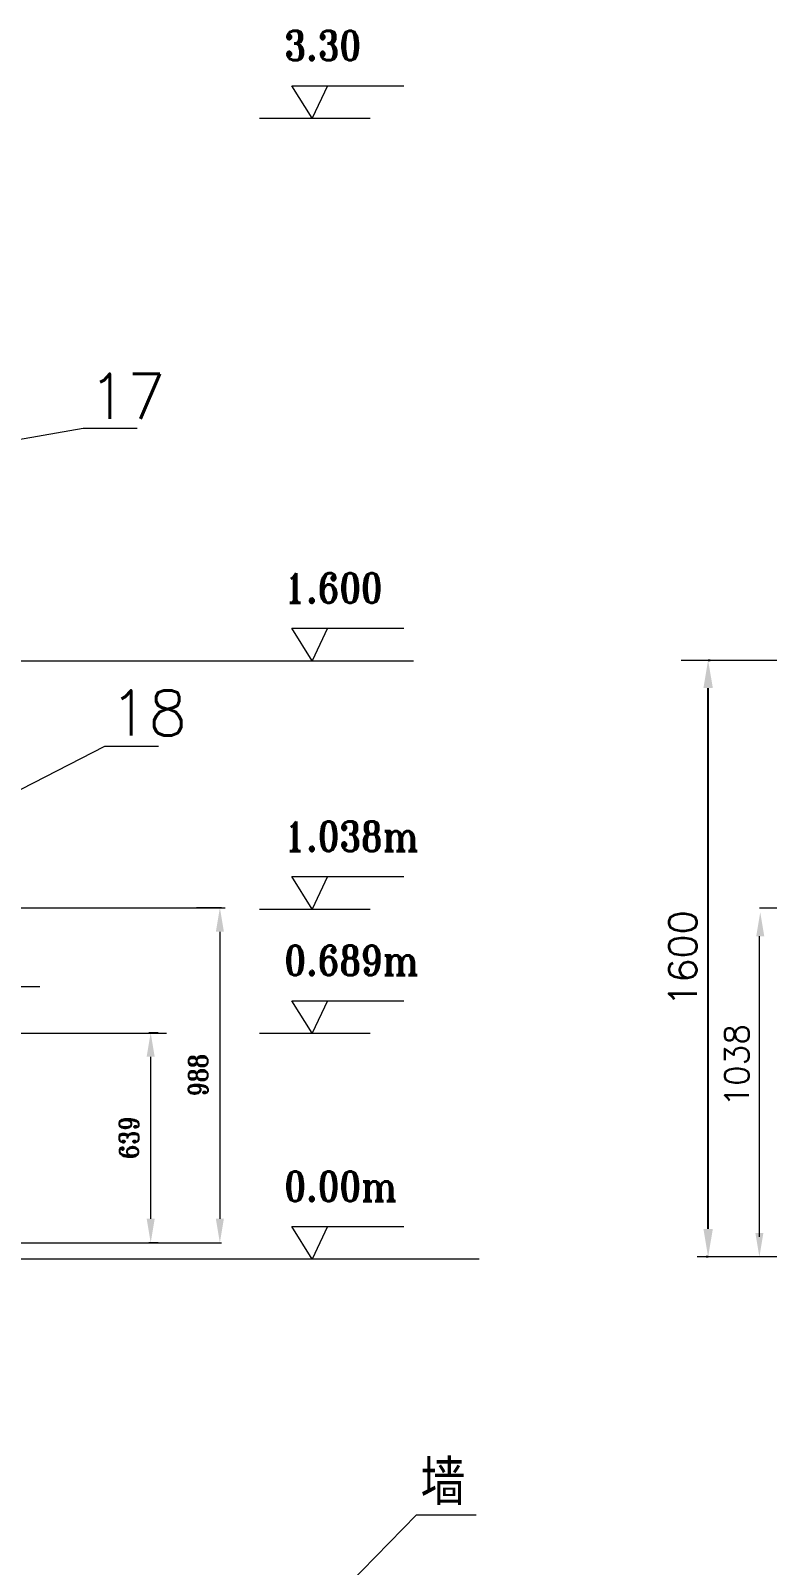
# Model space of a CAD drawing. Extents: x -13299 to -11289, y 2095 to 3220.
# Drawn here: x -12107.5 to -12042, y 2278.9 to 2415.3 of the extents above; entities that cross this region are included whole.
import ezdxf

# ---------------------------------------------------------------- set-up
doc = ezdxf.new("R2010")
doc.units = 0
doc.header["$LTSCALE"] = 10
doc.header["$MEASUREMENT"] = 0
doc.layers.get('Defpoints').update_dxf_attribs({"linetype": 'CONTINUOUS'})
doc.layers.add('1', color=2, linetype='CONTINUOUS', lineweight=13)
doc.styles.add('HZTXT', font='txt', dxfattribs={"bigfont": 'HZTXT'})
doc.styles.get("Standard").update_dxf_attribs({"font": 'romant.shx', "width": 0.85, "bigfont": 'hztxt1.shx'})
doc.dimstyles.new('副本STANDARD', dxfattribs={"dimtxt": 2.5, "dimasz": 2.5, "dimexe": 0.18, "dimexo": 0.0625, "dimgap": 1, "dimtad": 1, "dimdec": 4, "dimzin": 0, "dimdsep": 46, "dimtxsty": 'HZTXT', "dimcen": 0.09, "dimclrt": 2, "dimadec": 0, "dimazin": 0, "dimtfac": 1, "dimtdec": 4, "dimtofl": 0, "dimtmove": 2, "dimatfit": 3, "dimfxl": 0, "dimtolj": 1, "dimtzin": 0, "dimarcsym": 0})

# ---------------------------------------------------------------- blocks, each defined once
blk = doc.blocks.new('*D145')
at = {"layer": '1', "color": 0, "lineweight": -2}
for p, q in [((-12047.24, 2359.33), (-12047.06, 2359.33)), ((-12047.24, 2308.77), (-12047.24, 2356.83)), ((-12047.24, 2306.27), (-12047.42, 2306.27))]:
    blk.add_line(p, q, dxfattribs=at)
at = {"layer": '1', "color": 0}
for points in [[(-12047.66, 2356.83), (-12046.82, 2356.83), (-12047.24, 2359.33)], [(-12047.66, 2308.77), (-12046.82, 2308.77), (-12047.24, 2306.27)]]:
    blk.add_solid(points, dxfattribs=at)
at = {"layer": 'Defpoints', "color": 0}
for p in [(-12047.3, 2359.33), (-12047.24, 2359.33), (-12047.18, 2306.27)]:
    blk.add_point(p, dxfattribs=at)
at = {"layer": '1', "color": 2, "insert": (-12049.49, 2332.8), "char_height": 2.5, "attachment_point": 5, "rotation": 90, "style": 'HZTXT'}
blk.add_mtext('\\A1;1600', dxfattribs=at)

msp = doc.modelspace()

# ---------------------------------------------------------------- linework, layer by layer
at = {"layer": '1'}
for p, q in [((-12084.24776, 2410.3743), (-12074.30566, 2410.3743)), ((-12082.46054, 2407.48194), (-12084.24776, 2410.3743)), ((-12081.09268, 2410.3743), (-12082.46054, 2407.48194)), ((-12087.13128, 2407.48194), (-12077.28107, 2407.48194)), ((-12102.81217, 2379.89832), (-12156.12938, 2370.62688)), ((-12097.99276, 2379.89832), (-12102.81217, 2379.89832)), ((-12082.46054, 2359.26026), (-12084.24776, 2362.15262)), ((-12084.24776, 2362.15262), (-12074.30566, 2362.15262)), ((-12081.09268, 2362.15262), (-12082.46054, 2359.26026)), ((-12217.48704, 2359.26026), (-12073.43997, 2359.26026)), ((-12049.64792, 2359.32646), (-11881.11455, 2359.32646)), ((-12100.92055, 2351.6494), (-12128.8776, 2337.2803)), ((-12096.10114, 2351.6494), (-12100.92055, 2351.6494)), ((-12084.24776, 2340.08865), (-12074.30566, 2340.08865)), ((-12082.46054, 2337.19629), (-12084.24776, 2340.08865)), ((-12081.09268, 2340.08865), (-12082.46054, 2337.19629)), ((-12090.17921, 2337.2803), (-12184.25002, 2337.2803)), ((-12092.72881, 2337.32121), (-12090.49825, 2337.32121)), ((-12087.13128, 2337.19629), (-12077.28107, 2337.19629)), ((-12005.91641, 2337.2803), (-12042.66396, 2337.2803)), ((-12090.65251, 2335.17871), (-12090.65251, 2309.66761)), ((-12042.71102, 2334.7803), (-12042.71102, 2308.05602)), ((-12108.81287, 2330.31193), (-12106.67037, 2330.31193)), ((-12082.46054, 2326.15951), (-12084.24776, 2329.05187)), ((-12084.24776, 2329.05187), (-12074.30566, 2329.05187)), ((-12081.09268, 2329.05187), (-12082.46054, 2326.15951)), ((-12173.67763, 2326.12976), (-12095.39508, 2326.15951)), ((-12096.14906, 2326.20679), (-12096.9597, 2326.20679)), ((-12087.13128, 2326.15951), (-12077.28107, 2326.15951)), ((-12096.80544, 2309.66761), (-12096.80544, 2324.06429)), ((-12084.24776, 2308.97557), (-12074.30566, 2308.97557)), ((-12082.46054, 2306.0832), (-12084.24776, 2308.97557)), ((-12081.09268, 2308.97557), (-12082.46054, 2306.0832)), ((-12111.49253, 2307.52511), (-12090.49825, 2307.52511)), ((-12096.14906, 2307.52511), (-12096.9597, 2307.52511)), ((-12077.0705, 2306.0832), (-12174.07281, 2306.0832)), ((-12067.59048, 2306.0832), (-12085.54115, 2306.0832)), ((-11875.71327, 2306.27102), (-12048.2184, 2306.27102)), ((-12073.15802, 2283.34592), (-12096.38936, 2259.62572)), ((-12073.15802, 2283.34592), (-12067.85052, 2283.34592))]:
    msp.add_line(p, q, dxfattribs=at)
for points in [[(-12091.0096, 2335.17871), (-12090.29543, 2335.17871), (-12090.65251, 2337.32121)], [(-12042.96146, 2334.7803), (-12042.24729, 2334.7803), (-12042.60438, 2336.9228)], [(-12097.16253, 2324.06429), (-12096.44836, 2324.06429), (-12096.80544, 2326.20679)], [(-12097.16253, 2309.66761), (-12096.44836, 2309.66761), (-12096.80544, 2307.52511)], [(-12091.0096, 2309.66761), (-12090.29543, 2309.66761), (-12090.65251, 2307.52511)], [(-12043.03709, 2308.41352), (-12042.32292, 2308.41352), (-12042.68001, 2306.27102)]]:
    msp.add_solid(points, dxfattribs=at)

# ---------------------------------------------------------------- texts
at = {"layer": '1', "width": 0.85}
for s, p in [('3.30', (-12084.91326, 2412.63669)), ('1.600', (-12084.91326, 2364.41501)), ('1.038m', (-12084.91326, 2342.35104)), ('0.689m', (-12084.91326, 2331.31426)), ('0.00m', (-12084.91326, 2311.23795))]:
    msp.add_text(s, height=2.632061, dxfattribs=at).set_placement(p)
at = {"layer": '1', "style": 'HZTXT'}
for s, p in [('17', (-12102.32538, 2380.77834)), ('18', (-12100.43375, 2352.63275)), ('墙', (-12072.81863, 2284.20885))]:
    msp.add_text(s, height=4, dxfattribs=at).set_placement(p)
at = {"layer": '1', "insert": (-12044.68592, 2323.30201), "char_height": 2.1425, "attachment_point": 5, "rotation": 90, "style": 'HZTXT'}
msp.add_mtext('1038', dxfattribs=at)
at = {"layer": '1', "char_height": 1.714, "attachment_point": 5, "rotation": 90}
for s, insert in [('\\A1;988', (-12092.58076, 2322.42316)), ('639', (-12098.73369, 2316.86595))]:
    msp.add_mtext(s, dxfattribs=dict(at, insert=insert))

# ---------------------------------------------------------------- dimensions: what is measured, and where the dimension line sits
at = {"layer": '1'}
dim = msp.add_linear_dim(base=(-12047.2401, 2359.32646), p1=(-12047.18051, 2306.27102), p2=(-12047.29968, 2359.32646), angle=90, text='1600', dimstyle='副本STANDARD', dxfattribs=at)
dim.commit()
dim.dimension.update_dxf_attribs({"geometry": '*D145', "text_midpoint": (-12049.4901, 2332.79874)})

doc.saveas('drawing.dxf')
